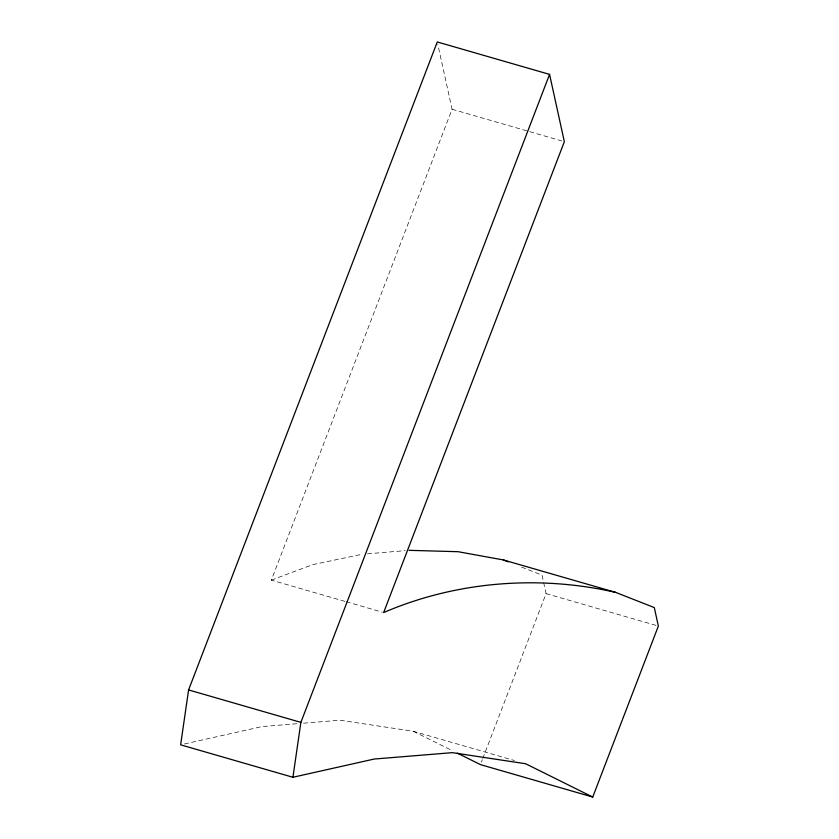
<?xml version="1.0" encoding="UTF-8"?>
<svg xmlns="http://www.w3.org/2000/svg" width="839" height="839" viewBox="0 0 839 839"><rect width="100%" height="100%" fill="white"/><g stroke="black" fill="none" stroke-linecap="round" stroke-linejoin="round"><path stroke-width="0.63" stroke-dasharray="4.2 3.15" d="M344.965 601.385L271.354 580.116L452.064 109.248L437.832 44.488M481.376 762.169L482.32 759.725M482.782 758.498L546.074 593.613L542.015 575.145L519.079 566.115M271.354 580.116L312.716 564.637L362.312 554.243M184.454 743.973L261.946 726.595L298.401 723.617M367.513 553.813L405.206 550.657M303.613 723.187L340.068 720.208L413.344 731.293L514.401 760.501M452.064 109.248L561.857 140.962M546.074 593.613L657.115 625.695M346.213 601.741L382.395 612.197M413.344 731.293L452.672 750.821"/><path stroke-width="1.26" d="M615.669 592.386C538.837 574.82 456.164 581.322 383.643 612.564L564.353 141.686L549.566 74.388L437.276 41.95L188.586 689.931L180.637 744.833L292.926 777.271L374.236 759.033L452.357 752.656L525.634 763.742L592.733 797.05L658.363 626.051L654.305 607.583L615.669 592.386L503.379 559.949L458.125 551.705L409.107 550.332M292.926 777.271L300.876 722.369L549.566 74.388M592.733 797.05L480.443 764.612L457.307 753.118M188.586 689.931L300.876 722.369M503.379 559.949L508.214 561.847"/></g></svg>
